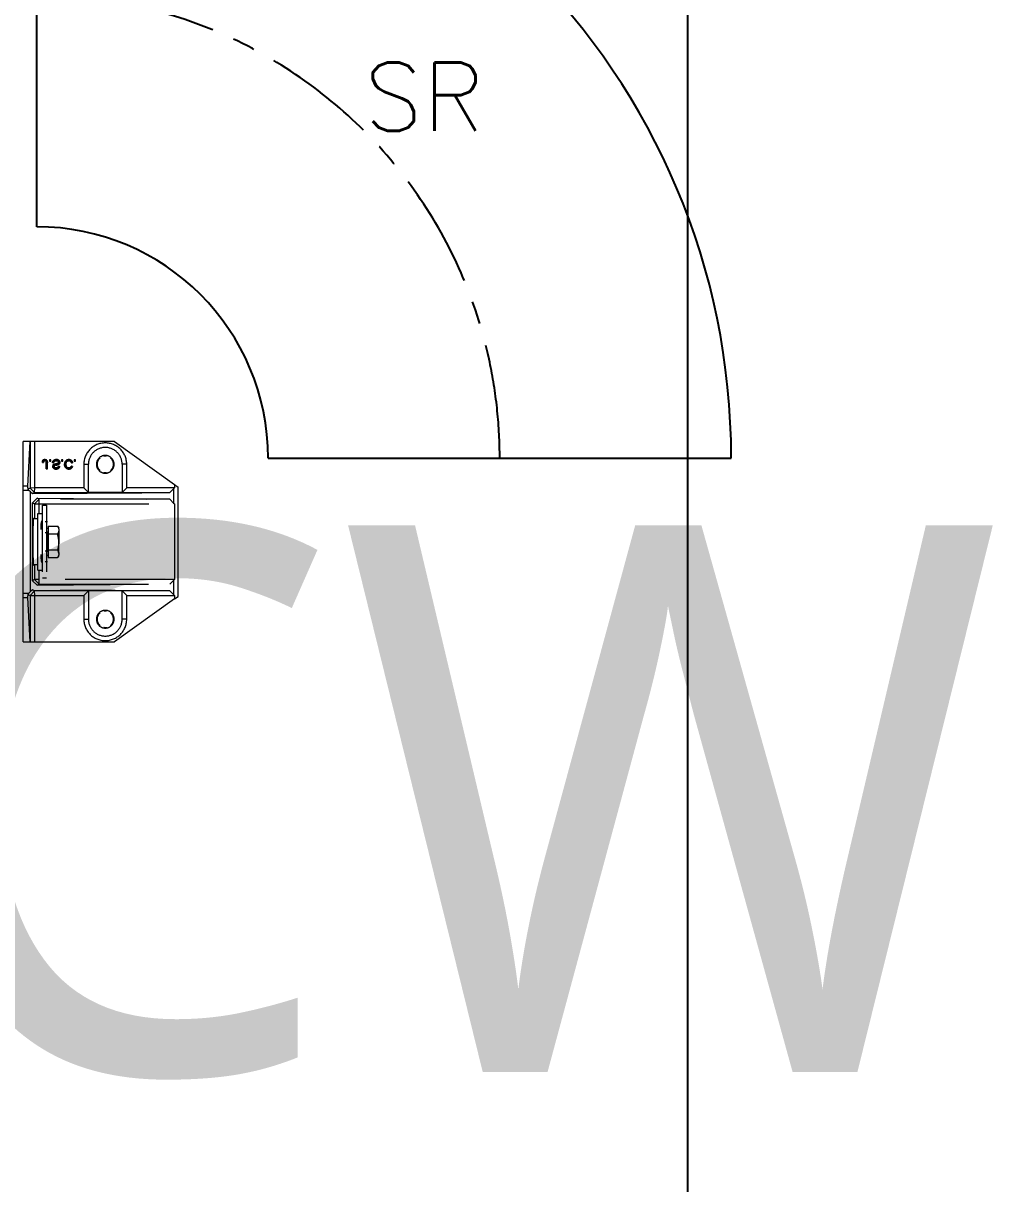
# Model space of a CAD drawing. Extents: x -181672 to 290600, y -29000 to 395522.
# Drawn here: x 13021 to 14085, y 39799 to 41073 of the extents above; entities that cross this region are included whole.
import ezdxf
from ezdxf.enums import TextEntityAlignment as Align

# ---------------------------------------------------------------- set-up
doc = ezdxf.new("R2010")
doc.units = 0
doc.header["$LTSCALE"] = 10
doc.linetypes.add('XFM7P20PCW$0$CENTER', pattern=[2, 1.25, -0.25, 0.25, -0.25])
doc.linetypes.add('XFM7Q20PCW-200K$0$ACAD_ISO03W100', pattern=[30, 12, -18])
for name, color, linetype in [('H12PL2$0$A-ZONE', 252, 'Continuous'), ('XFM7P20PCW$0$M-CWTR-CENT', 252, 'XFM7P20PCW$0$CENTER'), ('XFM7P20PCW$0$P-PCWR-20.7-P', 252, 'Continuous')]:
    doc.layers.add(name, color=color, linetype=linetype)
doc.layers.add('XFM7Q20PCW-200K$0$PCW EQ (FUTURE)', color=252, linetype='XFM7Q20PCW-200K$0$ACAD_ISO03W100', lineweight=9)
doc.styles.add('H12PL2$0$Standard', font='', dxfattribs={"width": 0.8})
doc.styles.add('XFM7P20PCW$0$Standard', font='txt.shx', dxfattribs={"bigfont": 'chineset.shx'})
doc.styles.get('H12PL2$0$Standard').set_extended_font_data('Microsoft JhengHei')

# ---------------------------------------------------------------- blocks, each defined once
blk = doc.blocks.new('H12PL2')
at = {"layer": 'H12PL2$0$A-ZONE', "style": 'H12PL2$0$Standard'}
blk.add_text('PCW', height=600, dxfattribs=at).set_placement((13248.15, 40522), align=Align.TOP_CENTER)
blk = doc.blocks.new('XFM7P20PCW$0$90h-20')
at = {"ltscale": 1000}
for p, q in [((4.36, 25.4), (4.36, 76.2)), ((29.76, 0), (80.56, 0))]:
    blk.add_line(p, q, dxfattribs=at)
for radius in [76.2, 25.4]:
    blk.add_arc((4.36, 0), radius, 0, 90, dxfattribs=at)
at = {"layer": 'XFM7P20PCW$0$M-CWTR-CENT'}
blk.add_arc((4.36, 0), 50.8, 0, 90, dxfattribs=at)
at = {"style": 'XFM7P20PCW$0$Standard'}
blk.add_text('SR', height=7.5, dxfattribs=at).set_placement((40.28, 35.92))
blk = doc.blocks.new('XFM7P20PCW')
at = {"layer": 'XFM7P20PCW$0$P-PCWR-20.7-P', "xscale": 10, "yscale": 10, "zscale": 10}
blk.add_blockref('XFM7P20PCW$0$90h-20', (12992.22916, 40595.75906), dxfattribs=at)
blk = doc.blocks.new('XFM7Q20PCW-200K$0$PCW-防震基座-更新後 - PCW-防震基座-更新後-V1242-CUB_L40')
for p, q in [((-1868.6, -500.9), (-1868.6, -508.4)), ((-1868.6, -500.9), (-1819.8, -500.9)), ((-1868.6, -508.4), (-1819.8, -505.9)), ((-1817.6, -508.4), (-1868.6, -508.4)), ((-1868.6, -508.4), (-1868.6, -508.4)), ((-1868.6, -508.4), (-1868.6, -513.5)), ((-1819.8, -500.9), (-1819.8, -505.9)), ((-1819.8, -500.9), (-1817.9, -500.9)), ((-1817.9, -500.9), (-1815, -500.9)), ((-1816.3, -505.9), (-1817.6, -508.4)), ((-1812.6, -513.4), (-1817.6, -508.4)), ((-1817.6, -508.4), (-1817.6, -513.5)), ((-1815, -500.9), (-1815, -507.1)), ((-1815, -500.9), (-1702.2, -500.9)), ((-1815, -507.1), (-1813.3, -508.9)), ((-1811.3, -510.9), (-1813.3, -508.9)), ((-1813.3, -508.9), (-1703.9, -508.9)), ((-1703.9, -508.9), (-1705.8, -510.9)), ((-1699.6, -508.4), (-1704.6, -513.4)), ((-1703.9, -508.9), (-1702.2, -507.1)), ((-1702.2, -500.9), (-1699.3, -500.9)), ((-1702.2, -507.1), (-1702.2, -500.9)), ((-1699.6, -508.4), (-1700.9, -505.9)), ((-1648.6, -508.4), (-1699.6, -508.4)), ((-1699.5, -513.5), (-1699.6, -508.4)), ((-1699.3, -500.9), (-1697.4, -500.9)), ((-1697.4, -505.9), (-1697.4, -500.9)), ((-1697.4, -500.9), (-1648.6, -500.9)), ((-1697.4, -505.9), (-1648.6, -508.4)), ((-1648.6, -508.4), (-1648.6, -500.9)), ((-1648.6, -513.5), (-1648.6, -508.4)), ((-1648.6, -508.4), (-1648.6, -508.4)), ((-1868.6, -513.5), (-1868.6, -600.9)), ((-1868.6, -513.5), (-1817.6, -513.5)), ((-1817.6, -513.5), (-1812.6, -513.4)), ((-1817.6, -513.5), (-1817.6, -567.4)), ((-1812.6, -661.7), (-1811.3, -510.9)), ((-1812.6, -513.4), (-1811.3, -510.9)), ((-1812.6, -572.4), (-1812.6, -513.4)), ((-1801.4, -510.9), (-1806.3, -516)), ((-1806.3, -516), (-1805.1, -661.7)), ((-1806.3, -516), (-1805.1, -518.4)), ((-1800.1, -513.4), (-1805.1, -518.4)), ((-1805.1, -518.4), (-1805.1, -661.7)), ((-1805.1, -518.4), (-1800.1, -518.5)), ((-1800.1, -513.4), (-1801.4, -510.9)), ((-1801.4, -510.9), (-1715.8, -510.9)), ((-1783.6, -513.4), (-1800.1, -513.4)), ((-1800.1, -518.5), (-1800.1, -513.4)), ((-1800.1, -666.9), (-1800.1, -518.5)), ((-1800.1, -518.5), (-1789.6, -518.5)), ((-1798.6, -526.4), (-1798.6, -521.9)), ((-1791.7, -521.9), (-1718.6, -521.9)), ((-1789.6, -516.9), (-1789.6, -521.9)), ((-1789.6, -516.9), (-1727.6, -516.9)), ((-1784.2, -512), (-1784.2, -512.1)), ((-1783.6, -511.8), (-1783.6, -516.9)), ((-1781.9, -521.8), (-1782.1, -521.9)), ((-1781.8, -521.6), (-1781.9, -521.8)), ((-1781.6, -521.5), (-1781.8, -521.6)), ((-1781.5, -521.4), (-1781.6, -521.5)), ((-1781.3, -521.3), (-1781.5, -521.4)), ((-1781.1, -521.2), (-1781.3, -521.3)), ((-1781, -521.1), (-1781.1, -521.2)), ((-1780.8, -521), (-1781, -521.1)), ((-1780.6, -520.9), (-1780.8, -521)), ((-1780.4, -520.8), (-1780.6, -520.9)), ((-1780.2, -520.7), (-1780.4, -520.8)), ((-1780.1, -520.6), (-1780.2, -520.7)), ((-1779.9, -520.6), (-1780.1, -520.6)), ((-1779.7, -520.5), (-1779.9, -520.6)), ((-1779.5, -520.5), (-1779.7, -520.5)), ((-1779.3, -520.5), (-1779.5, -520.5)), ((-1779.1, -520.4), (-1779.3, -520.5)), ((-1778.9, -520.4), (-1779.1, -520.4)), ((-1778.7, -520.4), (-1778.9, -520.4)), ((-1777.7, -520.4), (-1778.5, -520.4)), ((-1777.5, -520.4), (-1777.7, -520.4)), ((-1777.5, -520.4), (-1777.2, -520.4)), ((-1777.2, -520.4), (-1776.9, -520.4)), ((-1776.9, -520.4), (-1776.6, -520.4)), ((-1776.6, -520.4), (-1776.2, -520.4)), ((-1776.2, -520.4), (-1775.9, -520.4)), ((-1775.9, -520.4), (-1775.4, -520.4)), ((-1775.4, -520.4), (-1775, -520.4)), ((-1775, -520.4), (-1774.5, -520.4)), ((-1774.5, -520.4), (-1774.1, -520.4)), ((-1774.1, -520.4), (-1773.5, -520.4)), ((-1773.5, -520.4), (-1773, -520.4)), ((-1773, -520.4), (-1772.5, -520.4)), ((-1745, -520.4), (-1744.5, -520.4)), ((-1744.5, -520.4), (-1743.9, -520.4)), ((-1743.9, -520.4), (-1743.4, -520.4)), ((-1743.4, -520.4), (-1742.9, -520.4)), ((-1742.9, -520.4), (-1742.4, -520.4)), ((-1742.4, -520.4), (-1742.1, -520.4)), ((-1742.1, -520.4), (-1741.7, -520.4)), ((-1741.7, -520.4), (-1741.3, -520.4)), ((-1741.3, -520.4), (-1740.9, -520.4)), ((-1740.9, -520.4), (-1740.5, -520.4)), ((-1740.5, -520.4), (-1740.2, -520.4)), ((-1740.2, -520.4), (-1739.9, -520.4)), ((-1739.9, -520.4), (-1738.8, -520.4)), ((-1738.8, -520.4), (-1738.7, -520.4)), ((-1738.3, -520.4), (-1738.5, -520.4)), ((-1738.1, -520.4), (-1738.3, -520.4)), ((-1737.9, -520.5), (-1738.1, -520.4)), ((-1737.7, -520.5), (-1737.9, -520.5)), ((-1737.5, -520.5), (-1737.7, -520.5)), ((-1737.3, -520.6), (-1737.5, -520.5)), ((-1737.1, -520.6), (-1737.3, -520.6)), ((-1737, -520.7), (-1737.1, -520.6)), ((-1736.8, -520.8), (-1737, -520.7)), ((-1736.6, -520.9), (-1736.8, -520.8)), ((-1736.4, -520.9), (-1736.6, -520.9)), ((-1736.2, -521), (-1736.4, -520.9)), ((-1736.1, -521.1), (-1736.2, -521)), ((-1735.9, -521.3), (-1736.1, -521.1)), ((-1735.7, -521.4), (-1735.9, -521.3)), ((-1735.6, -521.5), (-1735.7, -521.4)), ((-1735.4, -521.6), (-1735.6, -521.5)), ((-1735.3, -521.8), (-1735.4, -521.6)), ((-1735.1, -521.9), (-1735.3, -521.8)), ((-1733.6, -516.9), (-1733.6, -511.8)), ((-1717, -513.4), (-1733.6, -513.4)), ((-1733, -512.1), (-1733, -512)), ((-1727.6, -516.9), (-1727.6, -521.9)), ((-1727.6, -518.5), (-1717.1, -518.5)), ((-1718.6, -521.9), (-1718.6, -526.4)), ((-1717, -513.4), (-1717.1, -518.5)), ((-1717.1, -518.5), (-1712, -518.4)), ((-1717.1, -518.5), (-1717.1, -666.9)), ((-1715.8, -510.9), (-1717, -513.4)), ((-1712, -518.4), (-1717, -513.4)), ((-1710.8, -516), (-1715.8, -510.9)), ((-1712, -518.4), (-1710.8, -516)), ((-1710.8, -516), (-1712, -661.7)), ((-1712, -661.7), (-1712, -518.4)), ((-1705.8, -510.9), (-1704.6, -661.7)), ((-1705.8, -510.9), (-1704.6, -513.4)), ((-1704.6, -513.4), (-1704.6, -572.4)), ((-1704.6, -513.4), (-1699.5, -513.5)), ((-1699.5, -567.4), (-1699.5, -513.5)), ((-1699.5, -513.5), (-1648.6, -513.5)), ((-1671.5, -521.9), (-1671.6, -523.1)), ((-1648.6, -600.9), (-1648.6, -513.5)), ((-1718.6, -526.4), (-1791.7, -526.4)), ((-1780.8, -527.4), (-1780.8, -524.9)), ((-1771.6, -528.2), (-1775.9, -528.2)), ((-1775.9, -528.2), (-1775.9, -538.6)), ((-1773.6, -528.2), (-1773.6, -527.4)), ((-1758.6, -528.2), (-1771.6, -528.2)), ((-1769.3, -527.4), (-1769.4, -527.4)), ((-1769.4, -527.4), (-1769.4, -527.4)), ((-1769.2, -527.4), (-1769.3, -527.4)), ((-1769.3, -527.4), (-1769.3, -527.4)), ((-1769.3, -527.4), (-1769.3, -527.4)), ((-1769.1, -527.4), (-1769.2, -527.4)), ((-1769.2, -527.4), (-1769.2, -527.4)), ((-1769.2, -527.4), (-1769.2, -527.4)), ((-1769, -527.3), (-1769.1, -527.3)), ((-1769.1, -527.3), (-1769.1, -527.3)), ((-1769.1, -527.3), (-1769.1, -527.4)), ((-1768.9, -527.2), (-1769, -527.3)), ((-1769, -527.3), (-1769, -527.3)), ((-1769, -527.3), (-1769, -527.3)), ((-1769, -527.3), (-1769, -527.3)), ((-1768.9, -527.4), (-1768.9, -524.9)), ((-1768.8, -527.2), (-1768.9, -527.2)), ((-1768.9, -527.2), (-1768.9, -527.2)), ((-1768.9, -527.2), (-1768.9, -527.2)), ((-1768.9, -527.2), (-1768.9, -527.2)), ((-1768.8, -527.1), (-1768.8, -527.2)), ((-1767.9, -527.4), (-1758.6, -527.4)), ((-1767.3, -528.2), (-1767.3, -538.6)), ((-1749.2, -527.4), (-1758.6, -527.4)), ((-1745.6, -528.2), (-1758.6, -528.2)), ((-1749.9, -528.2), (-1749.9, -538.6)), ((-1748.4, -527.2), (-1748.4, -527.1)), ((-1748.3, -527.2), (-1748.4, -527.2)), ((-1748.3, -524.9), (-1748.3, -527.4)), ((-1748.2, -527.3), (-1748.3, -527.2)), ((-1748.3, -527.2), (-1748.3, -527.2)), ((-1748.3, -527.2), (-1748.3, -527.2)), ((-1748.3, -527.2), (-1748.3, -527.2)), ((-1748.1, -527.3), (-1748.2, -527.3)), ((-1748.2, -527.3), (-1748.2, -527.3)), ((-1748.2, -527.3), (-1748.2, -527.3)), ((-1748.2, -527.3), (-1748.2, -527.3)), ((-1748, -527.4), (-1748.1, -527.3)), ((-1748.1, -527.3), (-1748.1, -527.3)), ((-1748.1, -527.3), (-1748.1, -527.3)), ((-1747.9, -527.4), (-1748, -527.4)), ((-1748, -527.4), (-1748, -527.4)), ((-1748, -527.4), (-1748, -527.4)), ((-1747.8, -527.4), (-1747.9, -527.4)), ((-1747.9, -527.4), (-1747.9, -527.4)), ((-1747.9, -527.4), (-1747.9, -527.4)), ((-1747.9, -527.4), (-1747.9, -527.4)), ((-1741.3, -528.2), (-1745.6, -528.2)), ((-1743.6, -527.4), (-1743.6, -528.2)), ((-1741.3, -528.2), (-1741.3, -538.6)), ((-1736.4, -524.9), (-1736.4, -527.4)), ((-1678.6, -526), (-1678.6, -527.4)), ((-1678.6, -526), (-1671.7, -526)), ((-1678.6, -527.4), (-1671.8, -527.4)), ((-1671.9, -534.2), (-1671.8, -533)), ((-1670, -529.7), (-1670, -531.1)), ((-1668.6, -529.7), (-1670, -529.7)), ((-1670, -531.1), (-1668.6, -531.1)), ((-1668.6, -531.1), (-1668.6, -529.7)), ((-1773.6, -539.9), (-1775.9, -538.6)), ((-1771.6, -539.9), (-1758.6, -539.9)), ((-1745.6, -539.9), (-1758.6, -539.9)), ((-1745.6, -539.9), (-1745.6, -539.9)), ((-1741.3, -538.6), (-1743.6, -539.9)), ((-1675.7, -539.4), (-1675.8, -540.6)), ((-1668.6, -542.9), (-1670, -542.9)), ((-1670, -542.9), (-1670, -544.3)), ((-1670, -544.3), (-1668.6, -544.3)), ((-1668.6, -544.3), (-1668.6, -542.9)), ((-1675.9, -554.9), (-1675.6, -553.7)), ((-1672.1, -553.8), (-1671.8, -555.1)), ((-1668.6, -556.9), (-1670, -556.9)), ((-1670, -556.9), (-1670, -558.3)), ((-1670, -558.3), (-1668.6, -558.3)), ((-1668.6, -558.3), (-1668.6, -556.9)), ((-1817.6, -567.4), (-1843.6, -567.4)), ((-1812.6, -572.4), (-1843.6, -572.4)), ((-1812.6, -572.4), (-1817.6, -567.4)), ((-1812.6, -609.4), (-1812.6, -572.4)), ((-1704.6, -572.4), (-1699.5, -567.4)), ((-1704.6, -572.4), (-1673.6, -572.4)), ((-1704.6, -609.4), (-1704.6, -572.4)), ((-1673.6, -567.4), (-1699.5, -567.4)), ((-1821.4, -666.9), (-1868.6, -600.9)), ((-1843.6, -609.4), (-1812.6, -609.4)), ((-1812.6, -609.4), (-1817.6, -614.4)), ((-1812.6, -661.7), (-1812.6, -609.4)), ((-1673.6, -609.4), (-1704.6, -609.4)), ((-1704.6, -609.4), (-1704.6, -661.7)), ((-1704.6, -609.4), (-1699.5, -614.4)), ((-1648.6, -600.9), (-1695.7, -666.9)), ((-1843.6, -614.4), (-1817.6, -614.4)), ((-1817.6, -614.4), (-1817.6, -666.9)), ((-1699.5, -666.9), (-1699.5, -614.4)), ((-1699.5, -614.4), (-1673.6, -614.4)), ((-1816.6, -665.9), (-1812.6, -661.7)), ((-1805.1, -661.7), (-1801.1, -665.9)), ((-1716.1, -665.9), (-1712, -661.7)), ((-1704.6, -661.7), (-1700.6, -665.9)), ((-1817.6, -666.9), (-1821.4, -666.9)), ((-1821.4, -666.9), (-1818.6, -670.9)), ((-1818.6, -670.9), (-1698.6, -670.9)), ((-1816.6, -665.9), (-1817.6, -666.9)), ((-1801.1, -665.9), (-1816.6, -665.9)), ((-1800.1, -666.9), (-1801.1, -665.9)), ((-1717.1, -666.9), (-1800.1, -666.9)), ((-1716.1, -665.9), (-1717.1, -666.9)), ((-1700.6, -665.9), (-1716.1, -665.9)), ((-1699.5, -666.9), (-1700.6, -665.9)), ((-1695.7, -666.9), (-1699.5, -666.9)), ((-1695.7, -666.9), (-1698.6, -670.9))]:
    blk.add_line(p, q)
at = {"flags": 128}
for points in [[(-1819.8, -505.9), (-1819, -505.9), (-1817.9, -505.9)], [(-1816.3, -505.9), (-1817.2, -505.9), (-1817.9, -505.9)], [(-1815, -507.1), (-1815.7, -506.5), (-1816.3, -505.9)], [(-1700.9, -505.9), (-1701.5, -506.5), (-1702.2, -507.1)], [(-1699.3, -505.9), (-1700, -505.9), (-1700.9, -505.9)], [(-1699.3, -505.9), (-1698.2, -505.9), (-1697.4, -505.9)], [(-1843.6, -567.4), (-1843.6, -572.4)], [(-1673.6, -567.4), (-1673.6, -572.4)], [(-1843.6, -614.4), (-1843.6, -609.4)], [(-1673.6, -614.4), (-1673.6, -609.4)]]:
    blk.add_lwpolyline(points, dxfattribs=at)
for centre, radius, start, end in [((-1843.6, -590.9), 23.5, 90, 270), ((-1843.6, -590.9), 18.5, 90, 270), ((-1673.6, -590.9), 23.5, 270, 90), ((-1673.6, -590.9), 18.5, 270, 90), ((-1843.6, -590.9), 9.73, 0, 180), ((-1843.6, -590.9), 9, 40, 140), ((-1673.6, -590.9), 9.73, 0, 180), ((-1673.6, -590.9), 9, 40, 140), ((-1843.6, -590.9), 9.73, 180, 0), ((-1843.6, -590.9), 9, 170.5088, 180), ((-1843.6, -590.9), 9, 180, 189.5001), ((-1843.6, -590.9), 9, 220, 320), ((-1843.6, -590.9), 9, 0, 9.5001), ((-1843.6, -590.9), 9, 350.5088, 0), ((-1673.6, -590.9), 9.73, 180, 0), ((-1673.6, -590.9), 9, 170.5088, 180), ((-1673.6, -590.9), 9, 180, 189.5001), ((-1673.6, -590.9), 9, 220, 320), ((-1673.6, -590.9), 9, 0, 9.5001), ((-1673.6, -590.9), 9, 350.5088, 0)]:
    blk.add_arc(centre, radius, start, end)
for points, knots in [([(-1733, -512), (-1733, -511.9), (-1733.3, -511.9), (-1734.4, -511.8), (-1736.3, -511.7), (-1738.5, -511.7), (-1740.5, -511.6), (-1742.1, -511.6), (-1743.9, -511.6), (-1746.4, -511.6), (-1749.8, -511.5), (-1753.6, -511.5), (-1756.9, -511.5), (-1759.7, -511.5), (-1762.5, -511.5), (-1766.1, -511.5), (-1769.7, -511.6), (-1772.8, -511.6), (-1775.1, -511.6), (-1777.1, -511.6), (-1779.5, -511.7), (-1783, -511.8), (-1784.1, -511.9), (-1784.2, -512)], [0, 0, 0, 0, 0.055556, 0.111111, 0.166667, 0.222222, 0.25, 0.277778, 0.305556, 0.333333, 0.388889, 0.444444, 0.479167, 0.513889, 0.548611, 0.583333, 0.652778, 0.6875, 0.722222, 0.756944, 0.791667, 0.861111, 1, 1, 1, 1]), ([(-1672.7, -538.6), (-1672.8, -538.2), (-1673.1, -536.7), (-1674, -532.5), (-1675.3, -533.5), (-1676, -533.4)], [-2.790844, -2.790844, -2.790844, -2.790844, -2, -1, 0, 0, 0, 0]), ([(-1677.6, -551), (-1677.6, -549.9), (-1677.1, -548.5), (-1675.5, -547.9), (-1674.8, -547.7)], [-2, -2, -2, -2, -1, -0.341854, -0.341854, -0.341854, -0.341854]), ([(-1674.5, -537), (-1674.3, -537.9), (-1673.9, -539.2), (-1673.5, -540.1), (-1672.8, -540.6), (-1672.6, -540.7)], [-3, -3, -3, -3, -2, -1, -0.598184, -0.598184, -0.598184, -0.598184]), ([(-1672.1, -539.4), (-1672.3, -539.3), (-1672.5, -539.1), (-1672.6, -538.8), (-1672.6, -538.7)], [-3.4285714, -3.4285714, -3.4285714, -3.4285714, -3, -2.8571429, -2.8571429, -2.8571429, -2.8571429])]:
    blk.add_open_spline(points, degree=3, knots=knots)
for points in [[(-1784.2, -512.1), (-1784.2, -512.1), (-1784.1, -512.1), (-1783.9, -512.1)], [(-1733.2, -512.1), (-1733.1, -512.1), (-1733, -512.1), (-1733, -512.1)], [(-1668.4, -524.6), (-1668.4, -523.7), (-1668.9, -522.3), (-1670.4, -521.9), (-1671.5, -521.9)], [(-1671.5, -521.9), (-1670.4, -521.9), (-1668.9, -522.3), (-1668.4, -523.7), (-1668.4, -524.6)], [(-1676, -533.4), (-1676.8, -533.4), (-1678.1, -534), (-1678.9, -535.9), (-1678.8, -536.9)], [(-1678.8, -536.9), (-1678.8, -535.8), (-1678.3, -534.1), (-1676.7, -533.3), (-1676, -533.4)], [(-1677.6, -537), (-1677.6, -536.3), (-1677.3, -535.2), (-1676.6, -534.6), (-1676.1, -534.6)], [(-1676.1, -534.6), (-1676.6, -534.6), (-1677.3, -535.1), (-1677.6, -536.4), (-1677.6, -537)], [(-1674.5, -537), (-1674.7, -536.1), (-1675.1, -534.8), (-1675.6, -534.8), (-1676.1, -534.6)], [(-1676, -533.4), (-1675.3, -533.4), (-1674.2, -533.9), (-1673.2, -536.1), (-1672.7, -540.6), (-1672, -539.6), (-1671.3, -539.7)], [(-1671.9, -534.2), (-1671.1, -534.3), (-1670, -534.9), (-1669.7, -536.5), (-1669.6, -537.2)], [(-1669.6, -537.2), (-1669.6, -536.4), (-1670, -535.1), (-1671.1, -534.2), (-1671.9, -534.2)], [(-1671.8, -527.4), (-1670.6, -527.4), (-1668.8, -526.9), (-1668.5, -525.4), (-1668.4, -524.6)], [(-1668.4, -524.6), (-1668.4, -525.4), (-1668.9, -526.8), (-1670.5, -527.4), (-1671.8, -527.4)], [(-1668.4, -537.3), (-1668.4, -535.9), (-1669.1, -533.7), (-1670.9, -533), (-1671.8, -533)], [(-1671.8, -533), (-1670.8, -533), (-1669.2, -533.8), (-1668.3, -535.8), (-1668.4, -537.3)], [(-1671.7, -526), (-1671.3, -526), (-1670.6, -526), (-1670, -525.8), (-1669.6, -525), (-1669.6, -524.6)], [(-1671.6, -523.1), (-1671, -523.1), (-1670, -523.3), (-1669.6, -524.1), (-1669.6, -524.6)], [(-1669.6, -524.6), (-1669.6, -524.1), (-1670, -523.3), (-1671, -523.1), (-1671.6, -523.1)], [(-1771.6, -539.9), (-1772.3, -539.9), (-1773.8, -539.6), (-1775.2, -539), (-1775.9, -538.6)], [(-1771.6, -539.9), (-1770.9, -539.9), (-1769.4, -539.6), (-1768, -539), (-1767.3, -538.6)], [(-1769.4, -539.5), (-1770.1, -539.8), (-1770.8, -539.9), (-1771.6, -539.9)], [(-1767.3, -538.6), (-1768, -539), (-1768.7, -539.3), (-1769.4, -539.5)], [(-1758.6, -539.9), (-1760, -539.9), (-1762.9, -539.6), (-1765.8, -539), (-1767.3, -538.6)], [(-1758.6, -539.9), (-1757.1, -539.9), (-1754.2, -539.6), (-1751.4, -539), (-1749.9, -538.6)], [(-1754.2, -539.5), (-1755.7, -539.8), (-1757.1, -539.9), (-1758.6, -539.9)], [(-1749.9, -538.6), (-1751.3, -539), (-1752.8, -539.3), (-1754.2, -539.5)], [(-1745.6, -539.9), (-1746.3, -539.9), (-1747.8, -539.6), (-1749.2, -539), (-1749.9, -538.6)], [(-1741.3, -538.6), (-1742, -539), (-1743.4, -539.6), (-1744.9, -539.9), (-1745.6, -539.9)], [(-1673.7, -546.3), (-1675.3, -546.3), (-1677.8, -547.2), (-1678.9, -549.8), (-1678.8, -551)], [(-1678.8, -536.9), (-1678.8, -538), (-1678.3, -539.8), (-1676.7, -540.7), (-1675.8, -540.6)], [(-1675.8, -540.6), (-1676.7, -540.6), (-1678.2, -539.9), (-1678.8, -537.9), (-1678.8, -536.9)], [(-1678.8, -551), (-1678.8, -549.6), (-1677.9, -547.4), (-1675.2, -546.1), (-1673.7, -546.3)], [(-1673.7, -547.7), (-1674.9, -547.7), (-1676.8, -548.2), (-1677.8, -549.9), (-1677.6, -551)], [(-1675.7, -539.4), (-1676.3, -539.3), (-1677.3, -538.9), (-1677.6, -537.7), (-1677.6, -537)], [(-1677.6, -537), (-1677.6, -537.7), (-1677.3, -538.9), (-1676.3, -539.3), (-1675.7, -539.4)], [(-1674.6, -547.7), (-1674.3, -547.7), (-1674, -547.6), (-1673.7, -547.7)], [(-1671.4, -541), (-1672.1, -541), (-1673.2, -540.6), (-1674, -538.9), (-1674.2, -537.9), (-1674.5, -537)], [(-1668.4, -551), (-1668.4, -549.3), (-1669.5, -547), (-1672.5, -546.4), (-1673.7, -546.3)], [(-1673.7, -546.3), (-1672.2, -546.3), (-1669.8, -547), (-1668.1, -549.3), (-1668.4, -551)], [(-1669.6, -550.9), (-1669.6, -549.9), (-1670.2, -548.4), (-1672.3, -547.5), (-1673.7, -547.7)], [(-1673.7, -547.7), (-1672.3, -547.7), (-1670.2, -548.2), (-1669.6, -550), (-1669.6, -550.9)], [(-1672.3, -540.9), (-1672, -541), (-1671.7, -541), (-1671.4, -541)], [(-1671.3, -539.7), (-1671.6, -539.7), (-1671.9, -539.6), (-1672.1, -539.5)], [(-1671.4, -541), (-1670.6, -541), (-1669.1, -540.3), (-1668.3, -538.2), (-1668.4, -537.3)], [(-1668.4, -537.3), (-1668.4, -538.4), (-1669, -540.1), (-1670.7, -541.1), (-1671.4, -541)], [(-1669.6, -537.2), (-1669.6, -537.9), (-1669.9, -539.1), (-1670.8, -539.8), (-1671.3, -539.7)], [(-1671.3, -539.7), (-1670.8, -539.7), (-1670, -539.2), (-1669.6, -537.9), (-1669.6, -537.2)], [(-1678.8, -551), (-1678.8, -552), (-1678.3, -553.6), (-1676.8, -554.7), (-1675.9, -554.9)], [(-1675.9, -554.9), (-1676.8, -554.7), (-1678.3, -553.7), (-1678.8, -551.9), (-1678.8, -551)], [(-1675.6, -553.7), (-1676.2, -553.4), (-1677.3, -552.8), (-1677.6, -551.7), (-1677.6, -551)], [(-1677.6, -551), (-1677.6, -551.7), (-1677.3, -552.8), (-1676.2, -553.4), (-1675.6, -553.7)], [(-1669.6, -550.9), (-1669.6, -551.6), (-1670, -552.9), (-1671.3, -553.6), (-1672.1, -553.8)], [(-1672.1, -553.8), (-1671.3, -553.6), (-1670, -552.9), (-1669.6, -551.7), (-1669.6, -550.9)], [(-1671.8, -555.1), (-1670.7, -554.8), (-1669, -553.8), (-1668.4, -551.9), (-1668.4, -551)], [(-1668.4, -551), (-1668.4, -552), (-1669, -553.7), (-1670.6, -554.9), (-1671.8, -555.1)]]:
    blk.add_open_spline(points, degree=3)
blk = doc.blocks.new('XFM7Q20PCW-200K')
blk.add_lwpolyline([(518.1, 42679.9), (13750, 42679.9), (13750, 39724.9), (518.1, 39724.9)], close=True)
at = {"layer": 'XFM7Q20PCW-200K$0$PCW EQ (FUTURE)', "rotation": 90}
blk.add_blockref('XFM7Q20PCW-200K$0$PCW-防震基座-更新後 - PCW-防震基座-更新後-V1242-CUB_L40', (12520.2, 42262.6), dxfattribs=at)

msp = doc.modelspace()

# ---------------------------------------------------------------- block references
for name in ['XFM7P20PCW', 'XFM7Q20PCW-200K', 'H12PL2']:
    msp.add_blockref(name, (0, 0))

doc.saveas('drawing.dxf')
